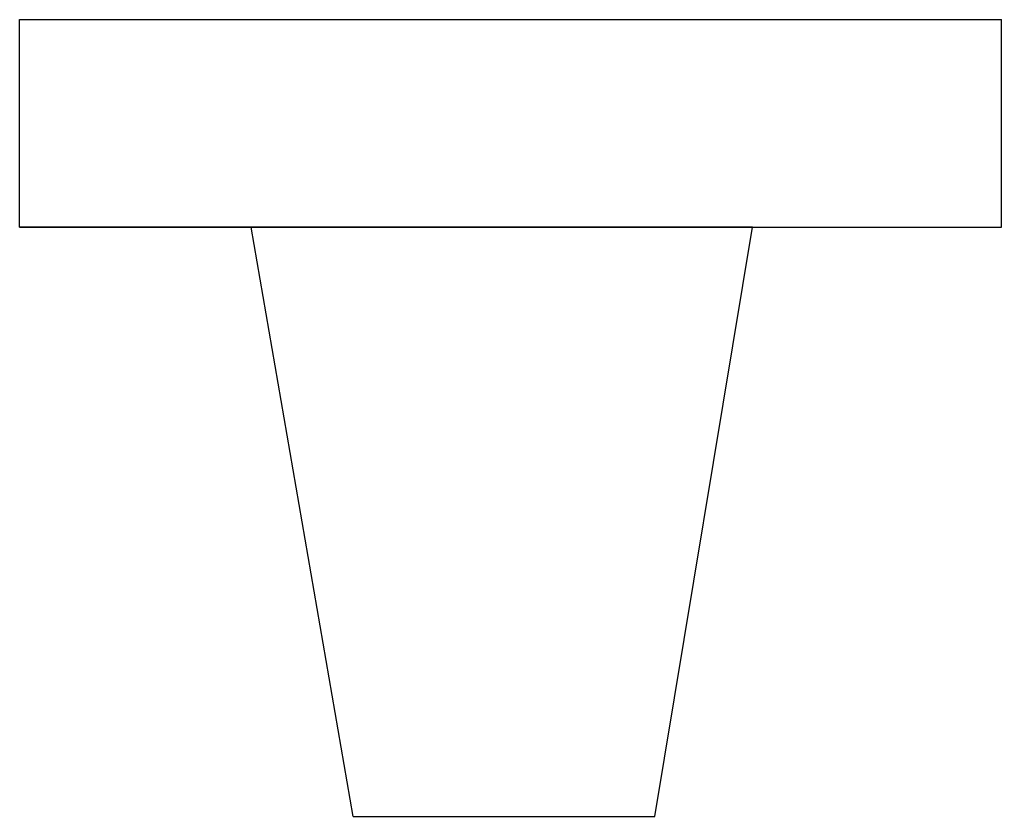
# Model space of a CAD drawing. Extents: x 93 to 708, y 64 to 563.
import ezdxf

# ---------------------------------------------------------------- set-up
doc = ezdxf.new("R2010")
doc.units = 0

msp = doc.modelspace()

# ---------------------------------------------------------------- linework, layer by layer
at = {"color": 7}
for p, q in [((93, 433), (93, 563)), ((93, 563), (708, 563)), ((708, 433), (708, 563)), ((93, 433), (708, 433)), ((552, 433), (93, 433)), ((238, 433), (93, 433)), ((238, 433), (708, 433)), ((302, 64), (238, 433)), ((238, 433), (552, 433)), ((491, 64), (552, 433)), ((552, 433), (708, 433)), ((302, 64), (491, 64))]:
    msp.add_line(p, q, dxfattribs=at)

doc.saveas('drawing.dxf')
